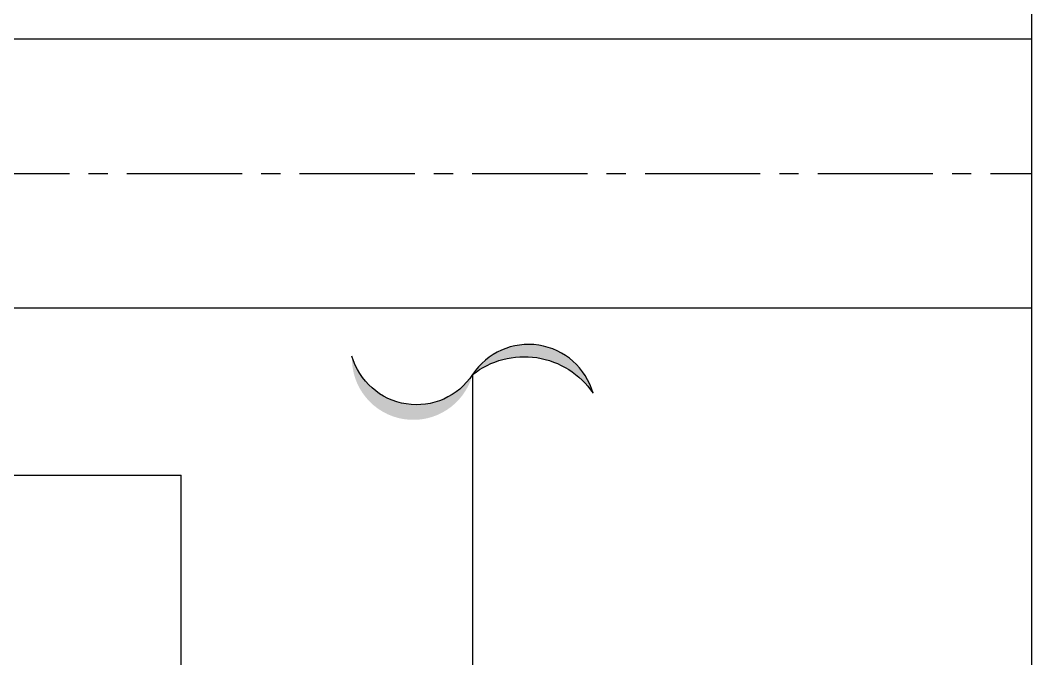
# Model space of a CAD drawing. Header units: millimetres. Extents: x 8533 to 164433, y 5768 to 115327.
# Drawn here: x 38883 to 40530, y 27308 to 28348 of the extents above; entities that cross this region are included whole.
import ezdxf

# ---------------------------------------------------------------- set-up
doc = ezdxf.new("R2010")
doc.units = ezdxf.units.MM
doc.header["$LTSCALE"] = 250
doc.linetypes.add('CENTER2', pattern=[1.125, 0.75, -0.125, 0.125, -0.125])
doc.linetypes.add('HIDDENX2', pattern=[19.05, 12.7, -6.35])
doc.layers.add('10_G-ENP_매립관', color=80, linetype='HIDDENX2', lineweight=30)
for name, color, linetype in [('p', 3, 'Continuous'), ('st', 4, 'Continuous'), ('전실제연_인버터', 3, 'Continuous')]:
    doc.layers.add(name, color=color, linetype=linetype)

# ---------------------------------------------------------------- blocks, each defined once
blk = doc.blocks.new('G-ENP 물결')
at = {"layer": '10_G-ENP_매립관', "linetype": 'ByBlock'}
h = blk.add_hatch(color=256, dxfattribs=at)
h.paths.add_polyline_path([(61.5, -398.8, -0.641696), (0, 0, 0.892931)])
h.paths.add_polyline_path([(0, 0, 0.641696), (-61.5, 398.8, -0.435564)])
blk.add_lwpolyline([(-61.5, 398.8, -0.641696), (0, 0, 0.641696), (61.5, -398.8, 0.641696)], format="xyb", dxfattribs=at)
blk.add_arc((-216.2, 170.8), 275.5, 321.6941, 55.8389, dxfattribs=at)

msp = doc.modelspace()

# ---------------------------------------------------------------- linework, layer by layer
at = {"layer": 'p', "color": 4, "linetype": 'Continuous'}
msp.add_line((40530.3, 15017.4), (40530.3, 91125.6), dxfattribs=at)
at = {"layer": 'st', "color": 4}
for p, q in [((37431.4, 28317.4, 0), (40530.3, 28317.4, 0)), ((37431.4, 27879.4, 0), (40530.3, 27879.4, 0))]:
    msp.add_line(p, q, dxfattribs=at)
at = {"layer": 'st', "color": 1, "linetype": 'CENTER2'}
msp.add_line((37650.4, 28098.1, 0), (40530.3, 28098.1, 0), dxfattribs=at)
at = {"layer": '전실제연_인버터'}
for p, q in [((39619.5, 27770.8), (39619.5, 27165.4)), ((38597.6, 27607.3, 0), (39144.8, 27607.3, 0)), ((39144.8, 27165.4), (39144.8, 27607.3))]:
    msp.add_line(p, q, dxfattribs=at)

# ---------------------------------------------------------------- block references
at = {"layer": '10_G-ENP_매립관', "linetype": 'ByBlock', "xscale": -0.4923664550667192, "yscale": 0.4923664550667192, "zscale": 0.4923664550667192, "rotation": 270}
msp.add_blockref('G-ENP 물결', (39619.5, 27770.8), dxfattribs=at)

doc.saveas('drawing.dxf')
